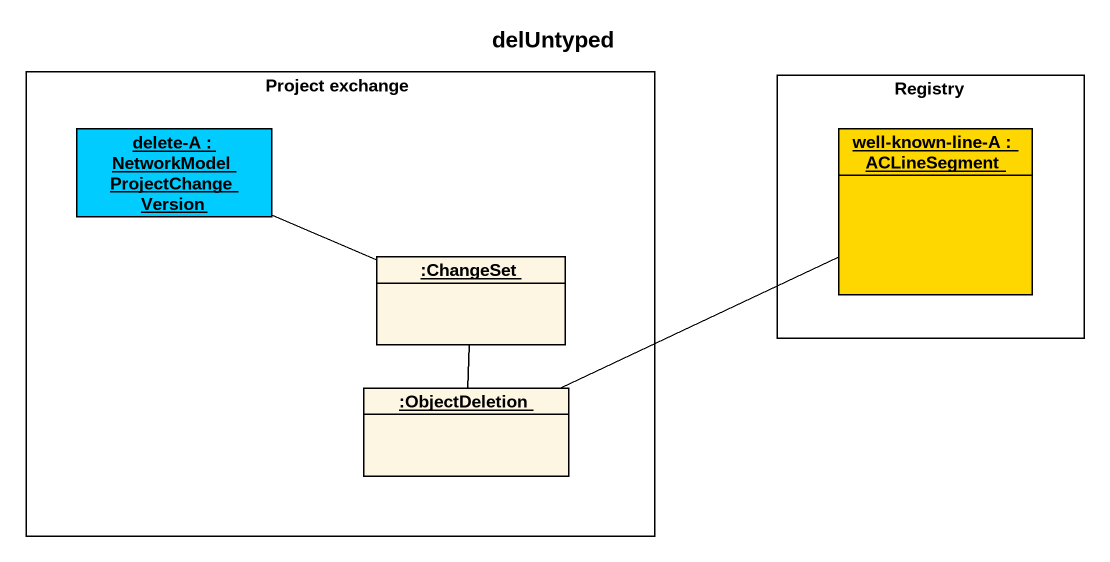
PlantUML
@startuml
title delUntyped
hide circle
hide empty members
rectangle "Project exchange" as Project_exchange {
  object "delete-A : NetworkModelProjectChangeVersion" as delete_A #00CCFF
  object ":ChangeSet" as ChangeSet
  object ":ObjectDeletion" as ObjectDeletion
}
rectangle Registry {
  object "well-known-line-A : ACLineSegment" as well_known_line_A #FFD700
}
delete_A -right- ChangeSet
ObjectDeletion -right- well_known_line_A
ObjectDeletion -up- ChangeSet
@enduml
